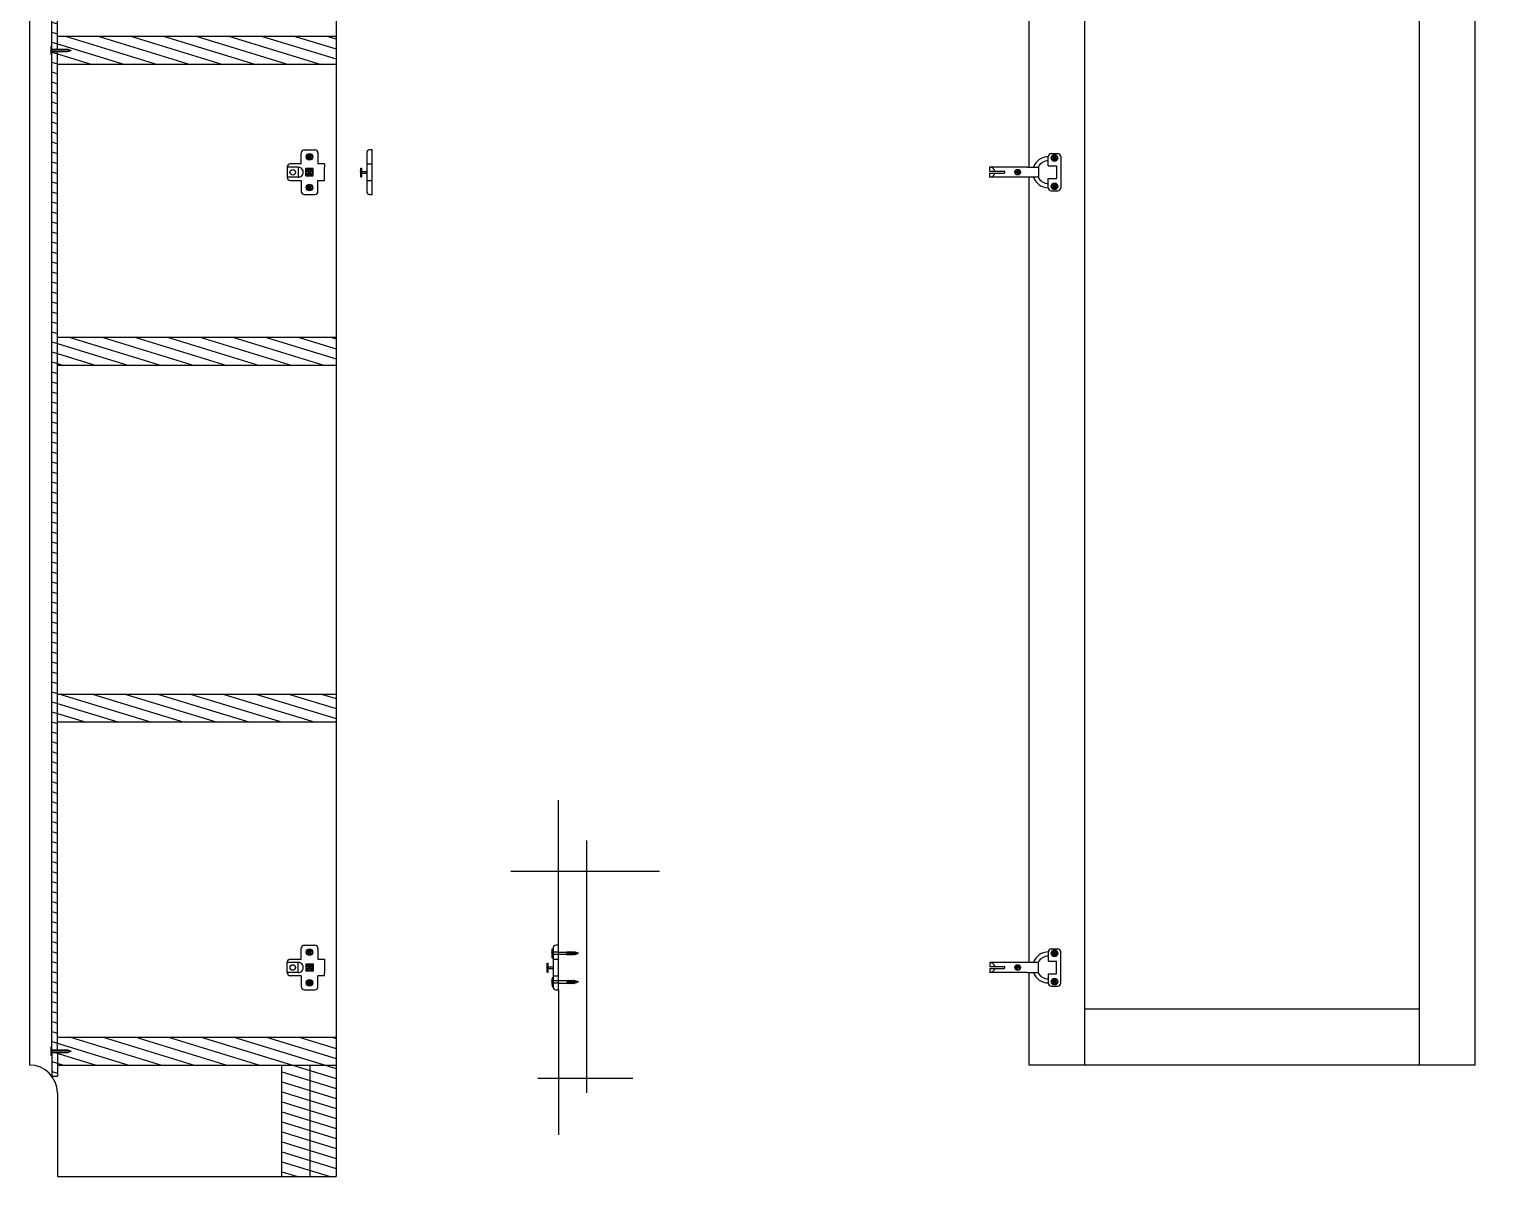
# Model space of a CAD drawing. Header units: centimetres. Extents: x 2056 to 3726, y 479 to 1259.
# Drawn here: x 2945.1 to 3077.3, y 944.3 to 1047.1 of the extents above; entities that cross this region are included whole.
import ezdxf

# ---------------------------------------------------------------- set-up
doc = ezdxf.new("R2010")
doc.units = ezdxf.units.CM
doc.linetypes.add('CENTER2', pattern=[1.125, 0.75, -0.125, 0.125, -0.125])
doc.layers.add('A-FURN', color=94, linetype='Continuous')
doc.layers.add('ferramenta', color=211, linetype='Continuous')

msp = doc.modelspace()

# ---------------------------------------------------------------- hatches: boundary and pattern name
at = {"layer": 'A-FURN'}
h = msp.add_hatch(dxfattribs=at)
h.set_pattern_fill('ANSI31', color=253, scale=0.27, angle=118)
h.paths.add_polyline_path([(3277.14, 1045), (3275.29, 1045), (3275.29, 1044.01), (3277.14, 1044)])
h.paths.add_polyline_path([(3203.99, 1045), (3202.14, 1045), (3202.14, 1044.01), (3203.99, 1044.01)])
h.paths.add_polyline_path([(3197.14, 1044.99), (3197.14, 1044.99), (3195.29, 1044.99), (3195.29, 1044.01), (3197.14, 1044.01)])
h.paths.add_polyline_path([(3123.99, 1044.99), (3122.14, 1044.99), (3122.14, 1044.99), (3122.14, 1044.01), (3123.99, 1044.01)], flags=17)
h.paths.add_polyline_path([(3474.04, 1114.97), (3472.19, 1114.97), (3472.19, 1114.97), (3472.19, 1114), (3474.04, 1114)], flags=17)
h.paths.add_polyline_path([(3497.48, 1116.5), (3472.19, 1116.5), (3472.19, 1115.48), (3475.23, 1115.48), (3475.23, 1114), (3497.48, 1114)])
h.paths.add_polyline_path([(3472.19, 1139.05), (3469.69, 1139.05), (3469.69, 1091.95), (3472.19, 1091.95), (3472.19, 1114.97), (3472.19, 1114.97), (3471.32, 1114.97), (3471.32, 1115.48), (3472.19, 1115.48), (3472.19, 1116.5)])
h.paths.add_polyline_path([(3572.36, 1123.63), (3552.37, 1123.63), (3552.37, 1121.13), (3572.36, 1121.13)])
h.paths.add_polyline_path([(3552.37, 1123.63), (3547.37, 1123.63), (3547.37, 1121.13), (3552.37, 1121.13)])
h.paths.add_polyline_path([(3549.87, 1127.18), (3548.99, 1127.18), (3548.99, 1127.69), (3549.87, 1127.69), (3549.87, 1128.88), (3548.8, 1128.88), (3548.8, 1129.46), (3549.87, 1129.46), (3549.87, 1139.05), (3547.37, 1139.05), (3547.37, 1123.63), (3549.87, 1123.63)])
h.paths.add_polyline_path([(3572.36, 1139.05), (3549.87, 1139.05), (3549.87, 1129.46), (3550.94, 1129.46), (3550.94, 1128.88), (3549.87, 1128.88), (3549.87, 1127.69), (3552.27, 1127.69), (3552.27, 1127.18), (3549.87, 1127.18), (3549.87, 1123.63), (3552.37, 1123.63), (3572.36, 1123.63)])
h.paths.add_polyline_path([(3411.82, 1028.89), (3409.09, 1028.89), (3409.31, 1028.73), (3411.6, 1028.73)])
h.paths.add_polyline_path([(3410.28, 1032.16), (3409.17, 1032.16), (3409.1, 1032.05), (3409.13, 1032.04), (3410.28, 1032.04)])
h.paths.add_polyline_path([(3411.74, 1032.16), (3410.63, 1032.16), (3410.63, 1032.04), (3411.82, 1032.04)])
h.paths.add_polyline_path([(3411.82, 1032.04), (3410.63, 1032.04), (3410.63, 1029.93), (3410.28, 1029.93), (3410.28, 1032.04), (3409.13, 1032.04), (3409.09, 1032.04), (3409.09, 1028.89), (3411.82, 1028.89)])
h.paths.add_polyline_path([(3415.28, 1032.16), (3414.17, 1032.16), (3414.09, 1032.04), (3415.28, 1032.04)])
h.paths.add_polyline_path([(3416.74, 1032.16), (3415.64, 1032.16), (3415.64, 1032.04), (3416.82, 1032.04)])
h.paths.add_polyline_path([(3416.82, 1032.04), (3415.64, 1032.04), (3415.64, 1029.93), (3415.28, 1029.93), (3415.28, 1032.04), (3414.09, 1032.04), (3414.09, 1028.89), (3416.82, 1028.89)])
h.paths.add_polyline_path([(3416.82, 1028.89), (3414.09, 1028.89), (3414.31, 1028.73), (3416.6, 1028.73)])
h.paths.add_polyline_path([(3600.59, 1123.24), (3599.52, 1123.24), (3599.52, 1123.83), (3600.59, 1123.83), (3600.59, 1125.88), (3598.09, 1125.91), (3598.09, 1116.04), (3600.59, 1116.04), (3600.59, 1118.24), (3599.52, 1118.24), (3599.52, 1118.83), (3600.59, 1118.83)])
h.paths.add_polyline_path([(3607.54, 1125.8), (3600.59, 1125.88), (3600.59, 1123.83), (3601.66, 1123.83), (3601.66, 1123.24), (3600.59, 1123.24), (3600.59, 1118.83), (3601.66, 1118.83), (3601.66, 1118.24), (3600.59, 1118.24), (3600.59, 1116.04), (3600.59, 1116.04), (3607.51, 1116.04)])
h.paths.add_polyline_path([(3653.57, 1117.14), (3643.1, 1117.14), (3643.1, 1117.14), (3643.1, 1116.18), (3642.98, 1115.9), (3642.87, 1116.18), (3642.87, 1117.14), (3631.29, 1117.14), (3631.29, 1109.4), (3653.57, 1109.4)])
h.paths.add_polyline_path([(3653.57, 1117.64), (3643.1, 1117.64), (3643.1, 1117.14), (3653.57, 1117.14)])
h.paths.add_polyline_path([(3642.87, 1117.64), (3631.29, 1117.64), (3631.29, 1117.14), (3642.87, 1117.14)])
h.paths.add_polyline_path([(3415.32, 1034.75), (3412.96, 1034.75), (3412.96, 1032.25), (3415.32, 1032.25)])
h.paths.add_polyline_path([(3417.96, 1034.75), (3415.6, 1034.75), (3415.6, 1032.25), (3417.96, 1032.25)])
h.paths.add_polyline_path([(3397.24, 1139.05), (3394.74, 1139.05), (3394.74, 1112.68), (3395.28, 1112.68), (3395.28, 1112.39), (3394.74, 1112.39), (3394.74, 1091.95), (3397.24, 1091.95)])
h.paths.add_polyline_path([(3394.74, 1115.15), (3373.21, 1115.15), (3373.21, 1112.65), (3394.06, 1112.65), (3394.18, 1112.75), (3394.18, 1113.3), (3394.58, 1113.3), (3394.58, 1112.75), (3394.69, 1112.65), (3394.74, 1112.65), (3394.74, 1112.68)])
h.paths.add_polyline_path([(3410.31, 1034.75), (3407.96, 1034.75), (3407.96, 1032.25), (3410.31, 1032.25)])
h.paths.add_polyline_path([(3412.96, 1034.75), (3410.6, 1034.75), (3410.6, 1032.25), (3412.96, 1032.25)])
h.paths.add_polyline_path([(3407.96, 1034.75), (3386.56, 1034.75), (3386.56, 1032.25), (3407.96, 1032.25)])
h.paths.add_polyline_path([(3435.23, 1034.75), (3417.96, 1034.75), (3417.96, 1032.25), (3435.23, 1032.25)])
h.paths.add_polyline_path([(3197.14, 1146.26), (3122.14, 1146.26), (3122.14, 1143.76), (3197.14, 1143.76)])
h.paths.add_polyline_path([(3197.14, 1115.51), (3122.14, 1115.51), (3122.14, 1113.01), (3122.19, 1113.01), (3122.3, 1113.12), (3122.3, 1113.67), (3122.7, 1113.67), (3122.7, 1113.12), (3122.81, 1113.01), (3196.47, 1113.01), (3196.58, 1113.12), (3196.58, 1113.67), (3196.98, 1113.67), (3196.98, 1113.12), (3197.09, 1113.01), (3197.14, 1113.01)])
h.paths.add_polyline_path([(3277.14, 1146.26), (3202.14, 1146.26), (3202.14, 1143.76), (3277.14, 1143.76)])
h.paths.add_polyline_path([(3276.58, 1113.66), (3276.98, 1113.66), (3276.98, 1113.11), (3277.09, 1113), (3277.14, 1113), (3277.14, 1113.04), (3277.14, 1115.5), (3202.14, 1115.51), (3202.14, 1113.01), (3202.19, 1113.01), (3202.3, 1113.12), (3202.3, 1113.67), (3202.7, 1113.67), (3202.7, 1113.12), (3202.81, 1113.01), (3276.47, 1113), (3276.58, 1113.11)])
h.paths.add_polyline_path([(3277.14, 1083.51), (3202.14, 1083.51), (3202.14, 1080.95), (3202.3, 1081.1), (3202.3, 1081.67), (3202.7, 1081.67), (3202.7, 1081.1), (3202.79, 1081.01), (3276.47, 1081.01), (3276.58, 1081.11), (3276.58, 1081.66), (3276.98, 1081.66), (3276.98, 1081.11), (3277.09, 1081.01), (3277.14, 1081.01)])
h.paths.add_polyline_path([(3197.14, 1083.51), (3122.14, 1083.51), (3122.14, 1081.01), (3122.19, 1081.01), (3122.3, 1081.12), (3122.3, 1081.67), (3122.7, 1081.67), (3122.7, 1081.12), (3122.81, 1081.01), (3196.47, 1081.01), (3196.58, 1081.12), (3196.58, 1081.67), (3196.98, 1081.67), (3196.98, 1081.12), (3197.09, 1081.01), (3197.14, 1081.01)])
h.paths.add_polyline_path([(3194.1, 1045.5), (3197.14, 1045.5), (3197.14, 1046.51), (3122.14, 1046.51), (3122.14, 1045.5), (3125.18, 1045.5), (3125.18, 1044.01), (3194.1, 1044.01)])
h.paths.add_polyline_path([(3277.14, 1046.5), (3202.14, 1046.51), (3202.14, 1045.51), (3205.18, 1045.51), (3205.18, 1044.01), (3274.1, 1044.01), (3274.1, 1045.51), (3277.14, 1045.51)])
h.paths.add_polyline_path([(3197.14, 1019.51), (3122.14, 1019.51), (3122.14, 1017.01), (3122.19, 1017.01), (3122.3, 1017.12), (3122.3, 1017.67), (3122.7, 1017.67), (3122.7, 1017.12), (3122.81, 1017.01), (3196.47, 1017.01), (3196.58, 1017.12), (3196.58, 1017.67), (3196.98, 1017.67), (3196.98, 1017.12), (3197.09, 1017.01), (3197.14, 1017.01)])
h.paths.add_polyline_path([(3277.14, 1019.51), (3202.14, 1019.51), (3202.14, 1017.01), (3202.19, 1017.01), (3202.3, 1017.12), (3202.3, 1017.67), (3202.7, 1017.67), (3202.7, 1017.12), (3202.81, 1017.01), (3276.47, 1017.01), (3276.58, 1017.11), (3276.58, 1017.66), (3276.98, 1017.66), (3276.98, 1017.11), (3277.14, 1016.96)])
h.paths.add_polyline_path([(3197.14, 987.5), (3122.14, 987.5), (3122.14, 985.01), (3122.19, 985.01), (3122.3, 985.12), (3122.3, 985.67), (3122.7, 985.67), (3122.7, 985.12), (3122.81, 985.01), (3196.47, 985.01), (3196.58, 985.12), (3196.58, 985.67), (3196.98, 985.67), (3196.98, 985.12), (3197.14, 984.97)])
h.paths.add_polyline_path([(3277.14, 987.51), (3202.14, 987.51), (3202.14, 985.01), (3202.19, 985.01), (3202.3, 985.12), (3202.3, 985.67), (3202.7, 985.67), (3202.7, 985.12), (3202.81, 985.01), (3276.47, 985.01), (3276.58, 985.11), (3276.58, 985.66), (3276.98, 985.66), (3276.98, 985.11), (3277.14, 984.96)])
h.paths.add_polyline_path([(3197.14, 955.22), (3196.07, 955.22), (3196.07, 955.8), (3197.14, 955.8), (3197.14, 956.76), (3122.14, 956.76), (3122.14, 955.8), (3123.21, 955.8), (3123.21, 955.22), (3122.14, 955.22), (3122.14, 954.26), (3197.14, 954.26)])
h.paths.add_polyline_path([(3277.14, 956.76), (3202.14, 956.76), (3202.14, 955.8), (3203.21, 955.8), (3203.21, 955.22), (3202.14, 955.22), (3202.14, 954.26), (3277.14, 954.26), (3277.14, 955.22), (3276.07, 955.22), (3276.07, 955.8), (3277.14, 955.8)])
h.paths.add_polyline_path([(3197.14, 951.47), (3196.07, 951.47), (3196.07, 952.05), (3197.14, 952.05), (3197.14, 954.26), (3122.14, 954.26), (3122.14, 952.05), (3123.21, 952.05), (3123.21, 951.47), (3122.14, 951.47), (3122.14, 947.05), (3123.21, 947.05), (3123.21, 946.47), (3122.14, 946.47), (3122.14, 944.26), (3122.14, 944.26), (3197.14, 944.26), (3197.14, 946.47), (3196.07, 946.47), (3196.07, 947.05), (3197.14, 947.05)])
h.paths.add_polyline_path([(2972.57, 987.5), (2947.57, 987.5), (2947.57, 985.01), (2972.57, 985.01)])
h.paths.add_polyline_path([(2972.57, 1019.51), (2947.57, 1019.51), (2947.57, 1017.01), (2972.57, 1017.01)])
h.paths.add_polyline_path([(2972.57, 956.76), (2947.57, 956.76), (2947.57, 955.62), (2947.57, 955.62), (2948.52, 955.62), (2948.81, 955.5), (2948.52, 955.39), (2947.57, 955.39), (2947.57, 954.26), (2972.57, 954.26)])
h.paths.add_polyline_path([(2972.57, 954.26), (2970.21, 954.26), (2970.21, 944.26), (2972.57, 944.26)])
h.paths.add_polyline_path([(2970.21, 954.26), (2967.71, 954.26), (2967.71, 944.26), (2970.21, 944.26)])
h.paths.add_polyline_path([(2947.57, 958.31), (2947.07, 958.31), (2947.07, 955.62), (2947.57, 955.62)])
h.paths.add_polyline_path([(2947.57, 955.39), (2947.07, 955.39), (2947.07, 953.26), (2947.57, 953.26)])
h.paths.add_polyline_path([(2972.57, 1083.51), (2947.57, 1083.51), (2947.57, 1081.01), (2972.57, 1081.01)])
h.paths.add_polyline_path([(2972.57, 1046.51), (2947.57, 1046.51), (2947.57, 1045.38), (2948.52, 1045.38), (2948.81, 1045.26), (2948.52, 1045.15), (2947.57, 1045.15), (2947.57, 1044.01), (2972.57, 1044.01)])
h.paths.add_polyline_path([(2972.57, 1115.51), (2947.57, 1115.51), (2947.57, 1113.01), (2972.57, 1113.01)])
h.paths.add_polyline_path([(2972.57, 1146.26), (2947.57, 1146.26), (2947.57, 1145.13), (2947.57, 1145.13), (2948.52, 1145.13), (2948.81, 1145.01), (2948.52, 1144.9), (2947.57, 1144.9), (2947.57, 1143.76), (2972.57, 1143.76)])
h.paths.add_polyline_path([(2947.57, 1146.26), (2947.07, 1146.26), (2947.07, 1145.13), (2947.57, 1145.13)])
h.paths.add_polyline_path([(3199.64, 1146.26), (3198.83, 1146.26), (3197.14, 1146.26), (3197.14, 1143.76), (3197.14, 1113.05), (3197.68, 1113.05), (3197.68, 1112.75), (3197.14, 1112.75), (3197.14, 1081.05), (3197.68, 1081.05), (3197.68, 1080.76), (3197.14, 1080.76), (3197.14, 1045.5), (3198.02, 1045.5), (3198.02, 1044.99), (3197.14, 1044.99), (3197.14, 1017.05), (3197.68, 1017.05), (3197.68, 1016.76), (3197.14, 1016.76), (3197.14, 985.05), (3197.68, 985.05), (3197.68, 984.76), (3197.14, 984.76), (3197.14, 955.8), (3198.21, 955.8), (3198.21, 955.22), (3197.14, 955.22), (3197.14, 954.26), (3197.14, 952.05), (3198.21, 952.05), (3198.21, 951.47), (3197.14, 951.47), (3197.14, 947.05), (3198.21, 947.05), (3198.21, 946.47), (3197.14, 946.47), (3197.14, 944.26), (3199.64, 944.26)])
h.paths.add_polyline_path([(3022.57, 1256.61), (3021.53, 1256.61), (3021.53, 1257.17), (3022.57, 1257.17), (3022.57, 1259.14), (3020.07, 1259.14), (3020.07, 1231.64), (3022.57, 1231.64), (3022.57, 1235.18), (3021.69, 1235.18), (3021.69, 1235.69), (3022.57, 1235.69), (3022.57, 1236.89), (3021.5, 1236.89), (3021.5, 1237.47), (3022.57, 1237.47), (3022.57, 1250.81), (3021.5, 1250.81), (3021.5, 1251.39), (3022.57, 1251.39), (3022.57, 1252.59), (3021.69, 1252.59), (3021.69, 1253.1), (3022.57, 1253.1)])
h.paths.add_polyline_path([(3025.07, 1231.64), (3020.07, 1231.64), (3020.07, 1229.14), (3025.07, 1229.14)])
h.paths.add_polyline_path([(3055.07, 1231.64), (3025.07, 1231.64), (3025.07, 1229.14), (3055.07, 1229.14)])
h.paths.add_polyline_path([(3057.43, 1231.64), (3055.07, 1231.64), (3055.07, 1229.14), (3057.43, 1229.14)])
h.paths.add_polyline_path([(3060.07, 1231.64), (3057.71, 1231.64), (3057.71, 1229.14), (3060.07, 1229.14)])
h.paths.add_polyline_path([(3062.43, 1231.64), (3060.07, 1231.64), (3060.07, 1229.14), (3062.43, 1229.14)])
h.paths.add_polyline_path([(3065.07, 1231.64), (3062.71, 1231.64), (3062.71, 1229.14), (3065.07, 1229.14)])
h.paths.add_polyline_path([(3095.07, 1231.64), (3065.07, 1231.64), (3065.07, 1229.14), (3095.07, 1229.14)])
h.paths.add_polyline_path([(3100.07, 1231.64), (3095.07, 1231.64), (3095.07, 1229.14), (3100.07, 1229.14)])
h.paths.add_polyline_path([(3105.07, 1231.64), (3100.07, 1231.64), (3100.07, 1229.14), (3105.07, 1229.14)])
h.paths.add_polyline_path([(3102.57, 1235.18), (3101.69, 1235.18), (3101.69, 1235.69), (3102.57, 1235.69), (3102.57, 1236.89), (3101.5, 1236.89), (3101.5, 1237.47), (3102.57, 1237.47), (3102.57, 1250.81), (3101.5, 1250.81), (3101.5, 1251.39), (3102.57, 1251.39), (3102.57, 1252.59), (3101.69, 1252.59), (3101.69, 1253.1), (3102.57, 1253.1), (3102.57, 1256.61), (3101.53, 1256.61), (3101.53, 1257.17), (3102.57, 1257.17), (3102.57, 1259.14), (3100.07, 1259.14), (3100.07, 1231.64), (3100.07, 1231.64), (3102.57, 1231.64)])
h.paths.add_polyline_path([(3100.07, 1259.14), (3097.57, 1259.14), (3097.57, 1257.17), (3098.6, 1257.17), (3098.6, 1256.61), (3097.57, 1256.61), (3097.57, 1253.1), (3098.44, 1253.1), (3098.44, 1252.59), (3097.57, 1252.59), (3097.57, 1251.39), (3098.64, 1251.39), (3098.64, 1250.81), (3097.57, 1250.81), (3097.57, 1237.47), (3098.64, 1237.47), (3098.64, 1236.89), (3097.57, 1236.89), (3097.57, 1235.69), (3098.44, 1235.69), (3098.44, 1235.18), (3097.57, 1235.18), (3097.57, 1231.64), (3100.07, 1231.64)])
h.paths.add_polyline_path([(3033.16, 1257.14), (3021.57, 1257.14), (3021.57, 1256.64), (3033.16, 1256.64)])
h.paths.add_polyline_path([(3043.86, 1257.14), (3033.38, 1257.14), (3033.38, 1256.64), (3043.86, 1256.64)], flags=17)
h.paths.add_polyline_path([(3054.56, 1257.14), (3044.08, 1257.14), (3044.08, 1256.64), (3054.56, 1256.64)], flags=17)
h.paths.add_polyline_path([(3065.36, 1257.14), (3054.78, 1257.14), (3054.78, 1256.64), (3065.36, 1256.64)], flags=17)
h.paths.add_polyline_path([(3076.06, 1257.14), (3065.58, 1257.14), (3065.58, 1256.64), (3076.06, 1256.64)], flags=17)
h.paths.add_polyline_path([(3086.76, 1257.14), (3076.28, 1257.14), (3076.28, 1256.64), (3086.76, 1256.64)], flags=17)
h.paths.add_polyline_path([(3098.57, 1257.14), (3086.98, 1257.14), (3086.98, 1256.64), (3098.57, 1256.64)])
h.paths.add_polyline_path([(3113.16, 1257.14), (3101.57, 1257.14), (3101.57, 1256.64), (3113.16, 1256.64)])
h.paths.add_polyline_path([(3123.86, 1257.14), (3113.38, 1257.14), (3113.38, 1256.64), (3123.86, 1256.64)], flags=17)
h.paths.add_polyline_path([(3134.56, 1257.14), (3124.08, 1257.14), (3124.08, 1256.64), (3134.56, 1256.64)], flags=17)
h.paths.add_polyline_path([(3145.36, 1257.14), (3134.78, 1257.14), (3134.78, 1256.64), (3145.36, 1256.64)], flags=17)
h.paths.add_polyline_path([(3156.06, 1257.14), (3145.58, 1257.14), (3145.58, 1256.64), (3156.06, 1256.64)], flags=17)
h.paths.add_polyline_path([(3166.76, 1257.14), (3156.28, 1257.14), (3156.28, 1256.64), (3166.76, 1256.64)], flags=17)
h.paths.add_polyline_path([(3178.57, 1257.14), (3166.98, 1257.14), (3166.98, 1256.64), (3178.57, 1256.64)])
h.paths.add_polyline_path([(3180.07, 1259.14), (3177.57, 1259.14), (3177.57, 1257.17), (3178.6, 1257.17), (3178.6, 1256.61), (3177.57, 1256.61), (3177.57, 1253.1), (3178.45, 1253.1), (3178.45, 1252.59), (3177.57, 1252.59), (3177.57, 1251.39), (3177.57, 1251.39), (3178.64, 1251.39), (3178.64, 1250.81), (3177.57, 1250.81), (3177.57, 1237.47), (3178.64, 1237.47), (3178.64, 1236.89), (3177.57, 1236.89), (3177.57, 1235.69), (3178.44, 1235.69), (3178.44, 1235.18), (3177.57, 1235.18), (3177.57, 1231.64), (3180.07, 1231.64)])
h.paths.add_polyline_path([(3180.07, 1231.64), (3177.57, 1231.64), (3175.07, 1231.64), (3175.07, 1229.14), (3180.07, 1229.14)])
h.paths.add_polyline_path([(3175.07, 1231.64), (3145.07, 1231.64), (3145.07, 1229.14), (3175.07, 1229.14)])
h.paths.add_polyline_path([(3145.07, 1231.64), (3142.71, 1231.64), (3142.71, 1229.14), (3145.07, 1229.14)])
h.paths.add_polyline_path([(3142.43, 1231.64), (3140.07, 1231.64), (3140.07, 1229.14), (3142.43, 1229.14)])
h.paths.add_polyline_path([(3140.07, 1231.64), (3137.7, 1231.64), (3137.7, 1229.14), (3140.07, 1229.14)])
h.paths.add_polyline_path([(3137.42, 1231.64), (3135.07, 1231.64), (3135.07, 1229.14), (3137.42, 1229.14)])
h.paths.add_polyline_path([(3135.07, 1231.64), (3105.07, 1231.64), (3105.07, 1229.14), (3135.07, 1229.14)])
h.paths.add_polyline_path([(3097.57, 1250.81), (3096.5, 1250.81), (3096.5, 1251.39), (3097.57, 1251.39), (3097.57, 1252.59), (3095.17, 1252.59), (3095.17, 1253.1), (3097.57, 1253.1), (3097.57, 1256.64), (3086.98, 1256.64), (3086.98, 1255.68), (3086.87, 1255.4), (3086.86, 1255.43), (3086.95, 1255.68), (3086.95, 1257.17), (3086.76, 1257.17), (3086.76, 1256.64), (3076.28, 1256.64), (3076.28, 1256.64), (3076.28, 1255.68), (3076.17, 1255.4), (3076.06, 1255.68), (3076.06, 1256.64), (3065.58, 1256.64), (3065.58, 1255.68), (3065.47, 1255.4), (3065.46, 1255.43), (3065.55, 1255.68), (3065.55, 1257.17), (3065.36, 1257.17), (3065.36, 1256.64), (3054.78, 1256.64), (3054.78, 1256.64), (3054.78, 1255.68), (3054.67, 1255.4), (3054.56, 1255.68), (3054.56, 1256.64), (3044.08, 1256.64), (3044.08, 1255.68), (3043.97, 1255.4), (3043.96, 1255.43), (3044.05, 1255.68), (3044.05, 1257.17), (3043.86, 1257.17), (3043.86, 1256.64), (3033.38, 1256.64), (3033.38, 1256.64), (3033.38, 1255.68), (3033.27, 1255.4), (3033.16, 1255.68), (3033.16, 1256.64), (3022.57, 1256.64), (3022.57, 1253.1), (3024.97, 1253.1), (3024.97, 1252.59), (3022.57, 1252.59), (3022.57, 1251.39), (3023.64, 1251.39), (3023.64, 1250.81), (3022.57, 1250.81), (3022.57, 1237.47), (3023.64, 1237.47), (3023.64, 1236.89), (3022.57, 1236.89), (3022.57, 1235.69), (3024.97, 1235.69), (3024.97, 1235.18), (3022.57, 1235.18), (3022.57, 1231.64), (3025.07, 1231.64), (3055.07, 1231.64), (3057.17, 1231.64), (3057.17, 1231.74), (3057.25, 1231.74, -0.08048), (3057.89, 1231.74), (3057.96, 1231.74), (3062.17, 1231.65), (3062.17, 1231.74), (3062.25, 1231.74, -0.08048), (3062.89, 1231.74), (3062.96, 1231.74), (3097.57, 1231.7), (3097.57, 1235.18), (3095.17, 1235.18), (3095.17, 1235.69), (3097.57, 1235.69), (3097.57, 1236.89), (3096.5, 1236.89), (3096.5, 1237.47), (3097.57, 1237.47)])
h.paths.add_polyline_path([(3177.57, 1250.81), (3176.5, 1250.81), (3176.5, 1251.39), (3177.57, 1251.39), (3177.57, 1252.59), (3175.17, 1252.59), (3175.17, 1253.1), (3177.57, 1253.1), (3177.57, 1256.64), (3166.98, 1256.64), (3166.98, 1255.68), (3166.87, 1255.4), (3166.85, 1255.43), (3166.94, 1255.69), (3166.94, 1257.18), (3166.76, 1257.18), (3166.76, 1256.64), (3156.28, 1256.64), (3156.28, 1256.64), (3156.28, 1255.68), (3156.17, 1255.4), (3156.06, 1255.68), (3156.06, 1256.64), (3145.58, 1256.64), (3145.58, 1255.68), (3145.47, 1255.4), (3145.36, 1255.68), (3145.36, 1256.64), (3134.78, 1256.64), (3134.78, 1256.64), (3134.78, 1255.68), (3134.67, 1255.4), (3134.56, 1255.68), (3134.56, 1256.64), (3124.08, 1256.64), (3124.08, 1255.68), (3123.97, 1255.4), (3123.86, 1255.68), (3123.86, 1256.64), (3113.38, 1256.64), (3113.38, 1256.64), (3113.38, 1255.68), (3113.27, 1255.4), (3113.16, 1255.68), (3113.16, 1256.64), (3102.57, 1256.64), (3102.57, 1253.1), (3104.97, 1253.1), (3104.97, 1252.59), (3102.57, 1252.59), (3102.57, 1251.39), (3103.64, 1251.39), (3103.64, 1250.81), (3102.57, 1250.81), (3102.57, 1237.47), (3103.64, 1237.47), (3103.64, 1236.89), (3102.57, 1236.89), (3102.57, 1235.69), (3104.97, 1235.69), (3104.97, 1235.18), (3102.57, 1235.18), (3102.57, 1231.64), (3137.17, 1231.64), (3137.17, 1231.74), (3137.25, 1231.74, -0.08048), (3137.89, 1231.74), (3137.96, 1231.74), (3142.17, 1231.65), (3142.17, 1231.74), (3142.25, 1231.74, -0.08048), (3142.89, 1231.74), (3142.96, 1231.74), (3177.57, 1231.65), (3177.57, 1235.18), (3175.17, 1235.18), (3175.17, 1235.69), (3177.57, 1235.69), (3177.57, 1236.89), (3177.57, 1236.89), (3176.5, 1236.89), (3176.5, 1237.47), (3177.57, 1237.47)])
h.paths.add_polyline_path([(3166.76, 1255.68), (3166.76, 1256.64), (3166.79, 1257.18), (3166.79, 1255.69)], flags=16)
h = msp.add_hatch(dxfattribs=at)
h.set_pattern_fill('ANSI31', color=253, scale=0.27, angle=118)
h.paths.add_polyline_path([(2947.57, 987.5), (2947.07, 987.5), (2947.07, 958.43), (2947.57, 958.43)])
h.paths.add_polyline_path([(2947.57, 1017.01), (2947.07, 1017.01), (2947.07, 987.5), (2947.57, 987.5)])
h.paths.add_polyline_path([(2947.57, 1045.15), (2947.57, 1045.15), (2947.07, 1045.15), (2947.07, 1017.01), (2947.57, 1017.01)])
h.paths.add_polyline_path([(2947.57, 1081.01), (2947.07, 1081.01), (2947.07, 1045.38), (2947.57, 1045.38)])

# ---------------------------------------------------------------- linework, layer by layer
for p, q in [((2945.07, 1146.26), (2945.07, 954.26)), ((2972.57, 1146.26), (2972.57, 944.26)), ((3039.72, 954.26), (3039.72, 1146.26)), ((3069.72, 954.26), (3069.72, 1146.26)), ((3074.72, 954.26), (3074.72, 1146.26)), ((2947.07, 1045.38), (2947.07, 1144.9)), ((2947.57, 1045.38), (2947.57, 1144.9)), ((3034.72, 1034.79), (3034.72, 1055.8)), ((2972.57, 1046.51), (2947.57, 1046.51)), ((2947.07, 1045.38), (2947.57, 1045.38)), ((2947.07, 955.62), (2947.07, 1045.15)), ((2947.07, 1045.15), (2947.57, 1045.15)), ((2947.57, 1045.38), (2948.52, 1045.38)), ((2947.57, 955.62), (2947.57, 1045.15)), ((2947.57, 1045.15), (2948.52, 1045.15)), ((2948.52, 1045.38), (2948.81, 1045.26)), ((2948.52, 1045.15), (2948.81, 1045.26)), ((2972.57, 1044.01), (2947.57, 1044.01)), ((3034.72, 963.46), (3034.72, 1033.89)), ((2972.57, 1019.51), (2947.57, 1019.51)), ((2972.57, 1017.01), (2947.57, 1017.01)), ((2972.57, 987.5), (2947.57, 987.5)), ((2972.57, 985.01), (2947.57, 985.01)), ((2988.23, 971.65), (3001.57, 971.65)), ((3034.72, 954.26), (3034.72, 962.56)), ((3069.72, 959.26), (3039.72, 959.26)), ((2947.57, 956.76), (2972.57, 956.76)), ((2947.07, 955.62), (2947.57, 955.62)), ((2947.07, 955.39), (2947.57, 955.39)), ((2947.07, 955.39), (2947.07, 953.26)), ((2947.57, 955.62), (2948.52, 955.62)), ((2947.57, 955.39), (2948.52, 955.39)), ((2947.57, 955.39), (2947.57, 953.26)), ((2948.52, 955.62), (2948.81, 955.5)), ((2948.52, 955.39), (2948.81, 955.5)), ((2947.07, 953.26), (2947.57, 953.26)), ((2947.57, 954.26), (2972.57, 954.26)), ((2967.71, 944.26), (2967.71, 954.26)), ((2970.21, 954.26), (2970.21, 944.26)), ((3074.72, 954.26), (3034.72, 954.26)), ((2947.57, 951.76), (2947.57, 944.26)), ((2999.17, 953.05), (2990.64, 953.05)), ((2947.57, 944.26), (2972.57, 944.26))]:
    msp.add_line(p, q, dxfattribs=at)
at = {"layer": 'A-FURN', "transparency": 33554687}
for p, q in [((2992.52, 965.01), (2992.52, 978.01)), ((2995.02, 974.39), (2995.02, 951.77)), ((2992.52, 961.01), (2992.52, 948.01))]:
    msp.add_line(p, q, dxfattribs=at)
at = {"layer": 'A-FURN'}
msp.add_arc((2945.07, 951.76), 2.5, 360, 90, dxfattribs=at)
at = {"layer": 'ferramenta', "transparency": 33554687}
for p, q in [((2947.04, 1045.62), (2946.99, 1045.62)), ((2946.99, 1045.62), (2946.99, 1044.91)), ((2947.04, 1045.62), (2947.03, 1044.91)), ((2946.99, 1044.91), (2947.03, 1044.91)), ((2970.02, 1035.81), (2970.08, 1035.87)), ((2970.12, 1035.71), (2970.02, 1035.81)), ((2970.02, 1035.81), (2970.18, 1035.71)), ((2970.02, 1035.61), (2970.12, 1035.71)), ((2970.02, 1035.61), (2970.18, 1035.71)), ((2970.02, 1035.61), (2970.08, 1035.54)), ((2970.08, 1035.87), (2970.18, 1035.77)), ((2970.08, 1035.87), (2970.18, 1035.71)), ((2970.08, 1035.54), (2970.18, 1035.71)), ((2970.08, 1035.54), (2970.18, 1035.65)), ((2970.18, 1035.77), (2970.29, 1035.87)), ((2970.29, 1035.87), (2970.18, 1035.71)), ((2970.35, 1035.81), (2970.18, 1035.71)), ((2970.29, 1035.54), (2970.18, 1035.71)), ((2970.35, 1035.6), (2970.18, 1035.71)), ((2970.29, 1035.54), (2970.18, 1035.65)), ((2970.35, 1035.81), (2970.24, 1035.71)), ((2970.35, 1035.6), (2970.24, 1035.71)), ((2970.29, 1035.87), (2970.35, 1035.81)), ((2970.35, 1035.6), (2970.29, 1035.54)), ((3036.83, 1035.71), (3036.89, 1035.77)), ((3036.93, 1035.61), (3036.83, 1035.71)), ((3036.83, 1035.71), (3036.99, 1035.61)), ((3036.83, 1035.51), (3036.93, 1035.61)), ((3036.83, 1035.51), (3036.99, 1035.61)), ((3036.83, 1035.51), (3036.89, 1035.44)), ((3036.89, 1035.77), (3036.99, 1035.67)), ((3036.89, 1035.77), (3036.99, 1035.61)), ((3036.89, 1035.44), (3036.99, 1035.61)), ((3036.89, 1035.44), (3036.99, 1035.55)), ((3036.99, 1035.67), (3037.09, 1035.77)), ((3037.09, 1035.77), (3036.99, 1035.61)), ((3037.16, 1035.71), (3036.99, 1035.61)), ((3037.09, 1035.44), (3036.99, 1035.61)), ((3037.16, 1035.51), (3036.99, 1035.61)), ((3037.09, 1035.44), (3036.99, 1035.55)), ((3037.16, 1035.71), (3037.05, 1035.61)), ((3037.16, 1035.51), (3037.05, 1035.61)), ((3037.09, 1035.77), (3037.16, 1035.71)), ((3037.16, 1035.51), (3037.09, 1035.44)), ((2970.02, 1034.44), (2970.08, 1034.5)), ((2970.12, 1034.33), (2970.02, 1034.44)), ((2970.02, 1034.44), (2970.18, 1034.33)), ((2970.02, 1034.23), (2970.12, 1034.33)), ((2970.02, 1034.23), (2970.18, 1034.33)), ((2970.02, 1034.23), (2970.08, 1034.17)), ((2970.08, 1034.5), (2970.18, 1034.4)), ((2970.08, 1034.5), (2970.18, 1034.33)), ((2970.08, 1034.17), (2970.18, 1034.33)), ((2970.08, 1034.17), (2970.18, 1034.27)), ((2970.18, 1034.4), (2970.29, 1034.5)), ((2970.29, 1034.5), (2970.18, 1034.33)), ((2970.35, 1034.44), (2970.18, 1034.33)), ((2970.29, 1034.17), (2970.18, 1034.33)), ((2970.35, 1034.23), (2970.18, 1034.33)), ((2970.29, 1034.17), (2970.18, 1034.27)), ((2970.35, 1034.44), (2970.24, 1034.33)), ((2970.35, 1034.23), (2970.24, 1034.33)), ((2970.29, 1034.5), (2970.35, 1034.44)), ((2970.35, 1034.23), (2970.29, 1034.17)), ((2974.78, 1034.43), (2974.76, 1034.51)), ((2974.76, 1034.35), (2974.78, 1034.43)), ((2974.76, 1034.41), (2974.77, 1034.41)), ((2974.77, 1034.32), (2974.76, 1034.35)), ((2974.77, 1034.32), (2974.76, 1034.29)), ((2974.77, 1034.32), (2974.76, 1034.32)), ((2974.76, 1034.29), (2974.78, 1034.2)), ((2974.76, 1034.23), (2974.77, 1034.23)), ((2974.78, 1034.2), (2974.76, 1034.13)), ((2974.78, 1033.92), (2974.78, 1034.71)), ((2974.78, 1034.71), (2974.86, 1034.71)), ((2974.78, 1034.43), (2974.78, 1034.43)), ((2974.78, 1034.43), (2974.78, 1034.43)), ((2974.78, 1033.92), (2974.86, 1033.92)), ((2974.86, 1033.92), (2974.86, 1034.71)), ((2970.02, 1033.06), (2970.08, 1033.12)), ((2970.12, 1032.96), (2970.02, 1033.06)), ((2970.02, 1033.06), (2970.18, 1032.96)), ((2970.02, 1032.86), (2970.12, 1032.96)), ((2970.02, 1032.86), (2970.18, 1032.96)), ((2970.02, 1032.86), (2970.08, 1032.79)), ((2970.08, 1033.12), (2970.18, 1033.02)), ((2970.08, 1033.12), (2970.18, 1032.96)), ((2970.08, 1032.79), (2970.18, 1032.96)), ((2970.08, 1032.79), (2970.18, 1032.9)), ((2970.18, 1033.02), (2970.29, 1033.12)), ((2970.29, 1033.12), (2970.18, 1032.96)), ((2970.35, 1033.06), (2970.18, 1032.96)), ((2970.29, 1032.79), (2970.18, 1032.96)), ((2970.35, 1032.85), (2970.18, 1032.96)), ((2970.29, 1032.79), (2970.18, 1032.9)), ((2970.35, 1033.06), (2970.24, 1032.96)), ((2970.35, 1032.85), (2970.24, 1032.96)), ((2970.29, 1033.12), (2970.35, 1033.06)), ((2970.35, 1032.85), (2970.29, 1032.79)), ((3036.83, 1033.17), (3036.89, 1033.23)), ((3036.93, 1033.07), (3036.83, 1033.17)), ((3036.83, 1033.17), (3036.99, 1033.07)), ((3036.83, 1032.96), (3036.93, 1033.07)), ((3036.83, 1032.96), (3036.99, 1033.07)), ((3036.83, 1032.96), (3036.89, 1032.9)), ((3036.89, 1033.23), (3036.99, 1033.13)), ((3036.89, 1033.23), (3036.99, 1033.07)), ((3036.89, 1032.9), (3036.99, 1033.07)), ((3036.89, 1032.9), (3036.99, 1033)), ((3036.99, 1033.13), (3037.09, 1033.23)), ((3037.09, 1033.23), (3036.99, 1033.07)), ((3037.16, 1033.17), (3036.99, 1033.07)), ((3037.09, 1032.9), (3036.99, 1033.07)), ((3037.16, 1032.96), (3036.99, 1033.07)), ((3037.09, 1032.9), (3036.99, 1033)), ((3037.16, 1033.17), (3037.05, 1033.07)), ((3037.16, 1032.96), (3037.05, 1033.07)), ((3037.09, 1033.23), (3037.16, 1033.17)), ((3037.16, 1032.96), (3037.09, 1032.9)), ((2970.02, 964.49), (2970.08, 964.55)), ((2970.12, 964.39), (2970.02, 964.49)), ((2970.02, 964.49), (2970.18, 964.39)), ((2970.02, 964.29), (2970.12, 964.39)), ((2970.02, 964.29), (2970.18, 964.39)), ((2970.02, 964.29), (2970.08, 964.22)), ((2970.08, 964.55), (2970.18, 964.45)), ((2970.08, 964.55), (2970.18, 964.39)), ((2970.08, 964.22), (2970.18, 964.39)), ((2970.08, 964.22), (2970.18, 964.33)), ((2970.18, 964.45), (2970.29, 964.55)), ((2970.29, 964.55), (2970.18, 964.39)), ((2970.35, 964.49), (2970.18, 964.39)), ((2970.29, 964.22), (2970.18, 964.39)), ((2970.35, 964.28), (2970.18, 964.39)), ((2970.29, 964.22), (2970.18, 964.33)), ((2970.35, 964.49), (2970.24, 964.39)), ((2970.35, 964.28), (2970.24, 964.39)), ((2970.29, 964.55), (2970.35, 964.49)), ((2970.35, 964.28), (2970.29, 964.22)), ((2991.94, 964.4), (2991.92, 964.48)), ((2991.92, 964.31), (2991.94, 964.4)), ((2991.92, 964.38), (2991.93, 964.38)), ((2991.93, 964.29), (2991.92, 964.31)), ((2991.93, 964.29), (2991.92, 964.26)), ((2991.93, 964.29), (2991.92, 964.29)), ((2991.92, 964.26), (2991.94, 964.17)), ((2991.92, 964.19), (2991.93, 964.19)), ((2991.94, 964.17), (2991.92, 964.09)), ((2991.94, 963.89), (2991.94, 964.68)), ((2991.94, 964.68), (2992.02, 964.68)), ((2991.94, 964.4), (2991.94, 964.4)), ((2991.94, 964.4), (2991.94, 964.4)), ((2991.94, 963.89), (2992.02, 963.89)), ((2992.52, 964.39), (2993.24, 964.39)), ((2993.27, 964.18), (2992.52, 964.18)), ((2993.25, 964.45), (2993.24, 964.39)), ((2993.27, 964.18), (2993.24, 964.39)), ((2993.25, 964.45), (2993.28, 964.38)), ((2993.31, 964.12), (2993.27, 964.18)), ((2993.28, 964.39), (2993.37, 964.39)), ((2993.32, 964.19), (2993.28, 964.38)), ((2993.31, 964.12), (2993.32, 964.19)), ((2993.41, 964.18), (2993.32, 964.18)), ((2993.38, 964.45), (2993.37, 964.39)), ((2993.41, 964.18), (2993.37, 964.39)), ((2993.38, 964.45), (2993.42, 964.38)), ((2993.41, 964.39), (2993.51, 964.39)), ((2993.44, 964.12), (2993.41, 964.18)), ((2993.45, 964.19), (2993.42, 964.38)), ((2993.44, 964.12), (2993.45, 964.19)), ((2993.54, 964.18), (2993.45, 964.18)), ((2993.52, 964.45), (2993.5, 964.39)), ((2993.54, 964.18), (2993.5, 964.39)), ((2993.52, 964.45), (2993.55, 964.38)), ((2993.58, 964.12), (2993.54, 964.18)), ((2993.55, 964.39), (2993.64, 964.39)), ((2993.59, 964.19), (2993.55, 964.38)), ((2993.58, 964.12), (2993.59, 964.19)), ((2993.68, 964.18), (2993.58, 964.18)), ((2993.65, 964.45), (2993.64, 964.39)), ((2993.68, 964.18), (2993.64, 964.39)), ((2993.65, 964.45), (2993.69, 964.38)), ((2993.68, 964.39), (2993.78, 964.39)), ((2993.71, 964.12), (2993.68, 964.18)), ((2993.72, 964.19), (2993.69, 964.38)), ((2993.71, 964.12), (2993.72, 964.19)), ((2993.81, 964.18), (2993.72, 964.18)), ((2993.79, 964.45), (2993.77, 964.39)), ((2993.81, 964.18), (2993.77, 964.39)), ((2993.79, 964.45), (2993.82, 964.38)), ((2993.84, 964.12), (2993.81, 964.18)), ((2993.82, 964.39), (2993.91, 964.39)), ((2993.86, 964.19), (2993.82, 964.38)), ((2993.84, 964.12), (2993.86, 964.19)), ((2993.96, 964.18), (2993.85, 964.18)), ((2993.93, 964.45), (2993.91, 964.39)), ((2993.95, 964.19), (2993.91, 964.39)), ((2993.93, 964.45), (2993.96, 964.38)), ((2993.98, 964.14), (2993.95, 964.19)), ((2993.99, 964.21), (2993.96, 964.38)), ((2993.98, 964.14), (2993.99, 964.21)), ((2994.08, 964.39), (2994.07, 964.33)), ((2994.08, 964.25), (2994.07, 964.33)), ((2994.08, 964.39), (2994.12, 964.32)), ((2994.12, 964.2), (2994.08, 964.25)), ((2994.13, 964.27), (2994.12, 964.32)), ((2994.12, 964.2), (2994.13, 964.27)), ((3036.83, 964.38), (3036.89, 964.44)), ((3036.93, 964.28), (3036.83, 964.38)), ((3036.83, 964.38), (3036.99, 964.28)), ((3036.83, 964.18), (3036.93, 964.28)), ((3036.83, 964.18), (3036.99, 964.28)), ((3036.83, 964.18), (3036.89, 964.11)), ((3036.89, 964.44), (3036.99, 964.34)), ((3036.89, 964.44), (3036.99, 964.28)), ((3036.89, 964.11), (3036.99, 964.28)), ((3036.89, 964.11), (3036.99, 964.22)), ((3036.99, 964.34), (3037.09, 964.44)), ((3037.09, 964.44), (3036.99, 964.28)), ((3037.16, 964.38), (3036.99, 964.28)), ((3037.09, 964.11), (3036.99, 964.28)), ((3037.16, 964.17), (3036.99, 964.28)), ((3037.09, 964.11), (3036.99, 964.22)), ((3037.16, 964.38), (3037.05, 964.28)), ((3037.16, 964.17), (3037.05, 964.28)), ((3037.09, 964.44), (3037.16, 964.38)), ((3037.16, 964.17), (3037.09, 964.11)), ((2970.02, 963.12), (2970.08, 963.18)), ((2970.12, 963.01), (2970.02, 963.12)), ((2970.02, 963.12), (2970.18, 963.01)), ((2970.02, 962.91), (2970.12, 963.01)), ((2970.02, 962.91), (2970.18, 963.01)), ((2970.02, 962.91), (2970.08, 962.85)), ((2970.08, 963.18), (2970.18, 963.08)), ((2970.08, 963.18), (2970.18, 963.01)), ((2970.08, 962.85), (2970.18, 963.01)), ((2970.08, 962.85), (2970.18, 962.95)), ((2970.18, 963.08), (2970.29, 963.18)), ((2970.29, 963.18), (2970.18, 963.01)), ((2970.35, 963.12), (2970.18, 963.01)), ((2970.29, 962.85), (2970.18, 963.01)), ((2970.35, 962.91), (2970.18, 963.01)), ((2970.29, 962.85), (2970.18, 962.95)), ((2970.35, 963.12), (2970.24, 963.01)), ((2970.35, 962.91), (2970.24, 963.01)), ((2970.29, 963.18), (2970.35, 963.12)), ((2970.35, 962.91), (2970.29, 962.85)), ((2991.47, 963.03), (2991.49, 963.11)), ((2991.47, 963.09), (2991.49, 963.09)), ((2991.48, 963), (2991.47, 963.03)), ((2991.48, 963), (2991.47, 962.97)), ((2991.48, 963), (2991.47, 963)), ((2991.47, 962.97), (2991.49, 962.88)), ((2991.47, 962.91), (2991.49, 962.91)), ((2991.49, 963.11), (2991.48, 963.19)), ((2991.49, 962.88), (2991.48, 962.81)), ((2991.49, 963.11), (2991.49, 963.11)), ((2991.49, 963.11), (2991.49, 963.11)), ((2991.5, 962.6), (2991.5, 963.39)), ((2991.5, 963.39), (2991.58, 963.39)), ((2991.5, 962.6), (2991.58, 962.6)), ((2991.58, 962.6), (2991.58, 963.39)), ((2970.02, 961.74), (2970.08, 961.8)), ((2970.12, 961.64), (2970.02, 961.74)), ((2970.02, 961.74), (2970.18, 961.64)), ((2970.02, 961.54), (2970.12, 961.64)), ((2970.02, 961.54), (2970.18, 961.64)), ((2970.02, 961.54), (2970.08, 961.47)), ((2970.08, 961.8), (2970.18, 961.7)), ((2970.08, 961.8), (2970.18, 961.64)), ((2970.08, 961.47), (2970.18, 961.64)), ((2970.08, 961.47), (2970.18, 961.58)), ((2970.18, 961.7), (2970.29, 961.8)), ((2970.29, 961.8), (2970.18, 961.64)), ((2970.35, 961.74), (2970.18, 961.64)), ((2970.29, 961.47), (2970.18, 961.64)), ((2970.35, 961.53), (2970.18, 961.64)), ((2970.29, 961.47), (2970.18, 961.58)), ((2970.35, 961.74), (2970.24, 961.64)), ((2970.35, 961.53), (2970.24, 961.64)), ((2970.29, 961.8), (2970.35, 961.74)), ((2970.35, 961.53), (2970.29, 961.47)), ((2991.94, 961.82), (2991.92, 961.9)), ((2991.92, 961.74), (2991.94, 961.82)), ((2991.92, 961.8), (2991.93, 961.8)), ((2991.93, 961.71), (2991.92, 961.74)), ((2991.93, 961.71), (2991.92, 961.68)), ((2991.93, 961.71), (2991.92, 961.71)), ((2991.92, 961.68), (2991.94, 961.6)), ((2991.92, 961.62), (2991.93, 961.62)), ((2991.94, 961.6), (2991.92, 961.52)), ((2991.94, 962.11), (2992.02, 962.11)), ((2991.94, 962.11), (2991.94, 961.31)), ((2991.94, 961.6), (2991.94, 961.6)), ((2991.94, 961.6), (2991.94, 961.6)), ((2991.94, 961.31), (2992.02, 961.31)), ((2993.27, 961.82), (2992.52, 961.82)), ((2992.52, 961.6), (2993.24, 961.6)), ((2993.27, 961.82), (2993.24, 961.61)), ((2993.25, 961.55), (2993.24, 961.61)), ((2993.25, 961.55), (2993.28, 961.61)), ((2993.31, 961.87), (2993.27, 961.82)), ((2993.32, 961.8), (2993.28, 961.61)), ((2993.28, 961.6), (2993.37, 961.6)), ((2993.31, 961.87), (2993.32, 961.8)), ((2993.41, 961.82), (2993.32, 961.82)), ((2993.41, 961.82), (2993.37, 961.61)), ((2993.38, 961.55), (2993.37, 961.61)), ((2993.38, 961.55), (2993.42, 961.61)), ((2993.44, 961.87), (2993.41, 961.82)), ((2993.41, 961.6), (2993.51, 961.6)), ((2993.45, 961.8), (2993.42, 961.61)), ((2993.44, 961.87), (2993.45, 961.8)), ((2993.54, 961.82), (2993.45, 961.82)), ((2993.54, 961.82), (2993.5, 961.61)), ((2993.52, 961.55), (2993.5, 961.61)), ((2993.52, 961.55), (2993.55, 961.61)), ((2993.58, 961.87), (2993.54, 961.82)), ((2993.59, 961.8), (2993.55, 961.61)), ((2993.55, 961.6), (2993.64, 961.6)), ((2993.58, 961.87), (2993.59, 961.8)), ((2993.68, 961.82), (2993.58, 961.82)), ((2993.68, 961.82), (2993.64, 961.61)), ((2993.65, 961.55), (2993.64, 961.61)), ((2993.65, 961.55), (2993.69, 961.61)), ((2993.71, 961.87), (2993.68, 961.82)), ((2993.68, 961.6), (2993.78, 961.6)), ((2993.72, 961.8), (2993.69, 961.61)), ((2993.71, 961.87), (2993.72, 961.8)), ((2993.81, 961.82), (2993.72, 961.82)), ((2993.81, 961.82), (2993.77, 961.61)), ((2993.79, 961.55), (2993.77, 961.61)), ((2993.79, 961.55), (2993.82, 961.61)), ((2993.84, 961.87), (2993.81, 961.82)), ((2993.86, 961.8), (2993.82, 961.61)), ((2993.82, 961.6), (2993.91, 961.6)), ((2993.84, 961.87), (2993.86, 961.8)), ((2993.96, 961.82), (2993.85, 961.82)), ((2993.95, 961.8), (2993.91, 961.61)), ((2993.93, 961.55), (2993.91, 961.61)), ((2993.93, 961.55), (2993.96, 961.61)), ((2993.98, 961.86), (2993.95, 961.8)), ((2993.99, 961.78), (2993.96, 961.61)), ((2993.98, 961.86), (2993.99, 961.78)), ((2994.08, 961.75), (2994.07, 961.67)), ((2994.08, 961.61), (2994.07, 961.67)), ((2994.12, 961.8), (2994.08, 961.75)), ((2994.08, 961.61), (2994.12, 961.67)), ((2994.12, 961.8), (2994.13, 961.73)), ((2994.13, 961.73), (2994.12, 961.67)), ((3036.83, 961.84), (3036.89, 961.9)), ((3036.93, 961.74), (3036.83, 961.84)), ((3036.83, 961.84), (3036.99, 961.74)), ((3036.83, 961.63), (3036.93, 961.74)), ((3036.83, 961.63), (3036.99, 961.74)), ((3036.83, 961.63), (3036.89, 961.57)), ((3036.89, 961.9), (3036.99, 961.8)), ((3036.89, 961.9), (3036.99, 961.74)), ((3036.89, 961.57), (3036.99, 961.74)), ((3036.89, 961.57), (3036.99, 961.67)), ((3036.99, 961.8), (3037.09, 961.9)), ((3037.09, 961.9), (3036.99, 961.74)), ((3037.16, 961.84), (3036.99, 961.74)), ((3037.09, 961.57), (3036.99, 961.74)), ((3037.16, 961.63), (3036.99, 961.74)), ((3037.09, 961.57), (3036.99, 961.67)), ((3037.16, 961.84), (3037.05, 961.74)), ((3037.16, 961.63), (3037.05, 961.74)), ((3037.09, 961.9), (3037.16, 961.84)), ((3037.16, 961.63), (3037.09, 961.57)), ((2947.04, 955.86), (2946.99, 955.86)), ((2946.99, 955.86), (2946.99, 955.15)), ((2947.04, 955.86), (2947.03, 955.15)), ((2946.99, 955.15), (2947.03, 955.15))]:
    msp.add_line(p, q, dxfattribs=at)
at = {"layer": 'ferramenta', "lineweight": 25, "transparency": 33554687}
for p, q in [((2948.52, 1045.18), (2947.03, 1045.18)), ((2948.52, 955.43), (2947.03, 955.43))]:
    msp.add_line(p, q, dxfattribs=at)
at = {"layer": 'ferramenta'}
for p, q in [((2969.69, 1036.33), (2970.67, 1036.33)), ((2975.81, 1036.33), (2975.58, 1036.33)), ((2975.81, 1032.33), (2975.81, 1036.33)), ((2969.43, 1035.08), (2968.43, 1035.08)), ((2969.43, 1035.08), (2969.43, 1036.07)), ((2970.93, 1036.07), (2970.93, 1035.08)), ((2971.53, 1035.08), (2970.93, 1035.08)), ((2971.53, 1035.08), (2971.53, 1035.08)), ((2971.53, 1035.08), (2971.53, 1034.78)), ((2975.31, 1036.05), (2975.31, 1032.58)), ((2975.31, 1035.08), (2975.81, 1035.08)), ((3036.43, 1034.92), (3036.43, 1035.76)), ((3036.7, 1036.01), (3037.28, 1036.01)), ((3037.55, 1035.76), (3037.55, 1032.94)), ((2968.18, 1034.83), (2968.18, 1033.84)), ((2969.16, 1034.78), (2968.18, 1034.78)), ((2969.16, 1033.88), (2968.18, 1033.89)), ((2969.16, 1034.78), (2969.16, 1033.88)), ((2970.5, 1034.66), (2969.86, 1034.66)), ((2969.86, 1034.01), (2969.86, 1034.66)), ((2969.86, 1034.01), (2970.5, 1034.01)), ((2970.5, 1034.01), (2970.5, 1034.66)), ((2971.53, 1033.58), (2971.53, 1034.78)), ((2974.86, 1034.39), (2975.31, 1034.39)), ((2974.86, 1034.24), (2975.31, 1034.24)), ((3034.54, 1034.79), (3031.17, 1034.79)), ((3031.17, 1034.79), (3031.17, 1034.42)), ((3031.17, 1034.42), (3032.46, 1034.42)), ((3031.17, 1034.25), (3032.46, 1034.25)), ((3031.17, 1034.25), (3031.17, 1033.89)), ((3034.54, 1033.89), (3031.18, 1033.89)), ((3033.66, 1034.36), (3033.44, 1034.36)), ((3033.66, 1034.31), (3033.44, 1034.31)), ((3033.66, 1034.59), (3033.66, 1034.36)), ((3033.66, 1034.31), (3033.66, 1034.09)), ((3033.71, 1034.59), (3033.71, 1034.36)), ((3033.94, 1034.36), (3033.71, 1034.36)), ((3033.94, 1034.31), (3033.71, 1034.31)), ((3033.71, 1034.31), (3033.71, 1034.09)), ((3034.54, 1034.79), (3035.54, 1034.79)), ((3035.54, 1033.89), (3034.54, 1033.89)), ((3035.54, 1034.79), (3035.54, 1033.89)), ((3036.43, 1034.92), (3037.18, 1034.92)), ((3036.43, 1032.94), (3036.43, 1033.76)), ((3036.43, 1033.76), (3037.18, 1033.76)), ((3037.18, 1034.92), (3037.18, 1033.76)), ((2968.44, 1033.58), (2969.43, 1033.58)), ((2969.43, 1033.58), (2969.43, 1032.6)), ((2970.93, 1033.58), (2971.53, 1033.58)), ((2970.93, 1032.6), (2970.93, 1033.58)), ((2975.31, 1033.58), (2975.81, 1033.58)), ((3036.7, 1032.67), (3037.28, 1032.67)), ((2969.69, 1032.33), (2970.67, 1032.33)), ((2975.57, 1032.33), (2975.81, 1032.33)), ((2969.69, 965.01), (2970.67, 965.01)), ((2992.52, 965.01), (2992.29, 965.01)), ((2992.52, 961.01), (2992.52, 965.01)), ((2968.44, 963.76), (2969.43, 963.76)), ((2969.43, 963.76), (2969.43, 964.75)), ((2970.93, 964.75), (2970.93, 963.76)), ((2970.93, 963.76), (2971.53, 963.76)), ((2971.53, 963.76), (2971.53, 962.56)), ((2992.02, 964.73), (2992.02, 961.26)), ((2992.02, 963.76), (2992.52, 963.76)), ((3036.43, 964.4), (3036.43, 963.58)), ((3036.7, 964.68), (3037.28, 964.68)), ((3037.55, 961.58), (3037.55, 964.4)), ((2968.18, 962.52), (2968.18, 963.5)), ((2969.16, 963.46), (2968.18, 963.45)), ((2969.16, 962.56), (2968.18, 962.56)), ((2969.16, 962.56), (2969.16, 963.46)), ((2969.86, 963.34), (2970.5, 963.34)), ((2969.86, 963.34), (2969.86, 962.69)), ((2970.5, 962.69), (2969.86, 962.69)), ((2970.5, 963.34), (2970.5, 962.69)), ((2971.53, 962.26), (2971.53, 962.56)), ((2991.58, 963.07), (2992.02, 963.07)), ((2991.58, 962.92), (2992.02, 962.92)), ((3034.54, 962.56), (3031.17, 962.56)), ((3034.54, 963.46), (3031.18, 963.46)), ((3031.18, 963.46), (3031.18, 963.09)), ((3031.18, 963.09), (3032.46, 963.09)), ((3031.18, 962.92), (3031.18, 962.56)), ((3031.18, 962.92), (3032.46, 962.92)), ((3033.66, 963.03), (3033.44, 963.03)), ((3033.66, 962.98), (3033.44, 962.98)), ((3033.66, 963.03), (3033.66, 963.26)), ((3033.66, 962.76), (3033.66, 962.98)), ((3033.71, 963.03), (3033.71, 963.26)), ((3033.94, 963.03), (3033.71, 963.03)), ((3033.94, 962.98), (3033.71, 962.98)), ((3033.71, 962.76), (3033.71, 962.98)), ((3035.54, 963.46), (3034.54, 963.46)), ((3034.54, 962.56), (3035.54, 962.56)), ((3035.54, 962.56), (3035.54, 963.46)), ((3036.43, 963.58), (3037.18, 963.58)), ((3036.43, 962.43), (3036.43, 961.58)), ((3036.43, 962.43), (3037.18, 962.43)), ((3037.18, 962.43), (3037.18, 963.58)), ((2969.43, 962.26), (2968.43, 962.26)), ((2969.43, 962.26), (2969.43, 961.28)), ((2969.69, 961.01), (2970.67, 961.01)), ((2971.53, 962.26), (2970.93, 962.26)), ((2970.93, 961.28), (2970.93, 962.26)), ((2971.53, 962.26), (2971.53, 962.26)), ((2992.02, 962.26), (2992.52, 962.26)), ((2992.28, 961.01), (2992.52, 961.01)), ((3036.7, 961.33), (3037.28, 961.33))]:
    msp.add_line(p, q, dxfattribs=at)
at = {"layer": 'ferramenta', "linetype": 'CENTER2'}
for p, q in [((2992.52, 964.39), (2992.02, 964.39)), ((2992.52, 964.18), (2992.02, 964.18)), ((2992.52, 961.82), (2992.02, 961.82)), ((2992.52, 961.6), (2992.02, 961.6))]:
    msp.add_line(p, q, dxfattribs=at)
at = {"layer": 'ferramenta', "lineweight": 25, "transparency": 33554687}
for points in [[(2948.75, 1045.26), (2948.52, 1045.34), (2947.03, 1045.34)], [(2948.75, 1045.26), (2948.52, 1045.18)], [(2994.07, 964.36), (2993.96, 964.39)], [(2993.99, 964.19), (2994.1, 964.22)], [(2994.31, 964.29), (2994.1, 964.35)], [(2994.12, 964.23), (2994.31, 964.29)], [(2994.07, 961.64), (2993.96, 961.6)], [(2993.99, 961.81), (2994.1, 961.77)], [(2994.31, 961.71), (2994.1, 961.65)], [(2994.12, 961.77), (2994.31, 961.71)], [(2948.75, 955.5), (2948.52, 955.58), (2947.03, 955.58)], [(2948.75, 955.5), (2948.52, 955.43)]]:
    msp.add_lwpolyline(points, dxfattribs=at)
at = {"layer": 'ferramenta', "transparency": 33554687}
for centre in [(2970.18, 1035.71), (3036.99, 1035.61), (2970.18, 1034.33), (2970.18, 1032.96), (3036.99, 1033.07), (2970.18, 964.39), (3036.99, 964.28), (2970.18, 963.01), (2970.18, 961.64), (3036.99, 961.74)]:
    msp.add_circle(centre, 0.299, dxfattribs=at)
at = {"layer": 'ferramenta'}
for centre, radius in [((2970.18, 1035.71), 0.244), ((3036.99, 1035.61), 0.244), ((2968.68, 1034.33), 0.244), ((2970.18, 1034.33), 0.266), ((3033.69, 1034.34), 0.25), ((2970.18, 1032.96), 0.244), ((3036.99, 1033.07), 0.244), ((2970.18, 964.39), 0.244), ((3036.99, 964.28), 0.244), ((2968.68, 963.01), 0.244), ((2970.18, 963.01), 0.266), ((3033.69, 963.01), 0.25), ((2970.18, 961.64), 0.244), ((3036.99, 961.74), 0.244)]:
    msp.add_circle(centre, radius, dxfattribs=at)
for centre, radius, start, end in [((2969.7, 1036.07), 0.264, 88.8971, 183.2874), ((2970.67, 1036.07), 0.264, 356.7126, 91.1029), ((2975.57, 1036.07), 0.264, 88.8971, 183.2874), ((2968.45, 1034.82), 0.264, 86.7126, 181.1029), ((3036.43, 1034.34), 1.39, 90, 161.1576), ((3036.43, 1034.34), 1.02, 90, 153.7555), ((3036.7, 1035.75), 0.264, 88.8971, 183.2874), ((3037.28, 1035.75), 0.264, 356.7126, 91.1029), ((2968.45, 1033.85), 0.264, 178.9777, 268.7382), ((2969.17, 1034.33), 0.45, 269.4905, 90.5095), ((3031.18, 1034.34), 0.45, 10.7095, 90.5095), ((3031.18, 1034.34), 0.45, 269.4905, 349.2905), ((3032.46, 1034.34), 0.0836, 270, 89.9987), ((3033.69, 1034.34), 0.2, 97.1808, 172.8192), ((3033.69, 1034.34), 0.2, 187.1808, 262.8192), ((3033.69, 1034.34), 0.2, 7.1808, 82.8192), ((3033.69, 1034.34), 0.2, 277.1808, 352.8192), ((3036.43, 1034.34), 1.39, 198.8411, 270), ((3036.43, 1034.34), 1.02, 206.2426, 270), ((2969.7, 1032.6), 0.264, 176.7126, 271.1029), ((2970.67, 1032.6), 0.264, 268.8971, 3.2874), ((2975.57, 1032.6), 0.264, 176.7126, 271.1029), ((3036.7, 1032.93), 0.264, 176.7126, 271.1029), ((3037.28, 1032.93), 0.264, 268.8971, 3.2874), ((2969.7, 964.75), 0.264, 88.8961, 183.2864), ((2970.67, 964.75), 0.264, 356.7116, 91.1019), ((2992.28, 964.75), 0.264, 88.8971, 183.2874), ((2968.45, 963.5), 0.264, 91.2608, 181.0212), ((3036.43, 963.01), 1.39, 90, 161.1589), ((3036.43, 963.01), 1.02, 90, 153.7574), ((3036.7, 964.42), 0.264, 88.8971, 183.2874), ((3037.28, 964.42), 0.264, 356.7126, 91.1029), ((2968.45, 962.53), 0.264, 178.8961, 273.2864), ((2969.17, 963.01), 0.45, 269.4894, 90.5085), ((3031.18, 963.01), 0.45, 10.7095, 90.5095), ((3031.18, 963.01), 0.45, 269.4905, 349.2905), ((3032.46, 963.01), 0.0836, 270, 89.9987), ((3033.69, 963.01), 0.2, 97.1808, 172.8192), ((3033.69, 963.01), 0.2, 187.1808, 262.8192), ((3033.69, 963.01), 0.2, 7.1808, 82.8192), ((3033.69, 963.01), 0.2, 277.1808, 352.8192), ((3036.43, 963.01), 1.39, 198.8424, 270), ((3036.43, 963.01), 1.02, 206.2445, 270), ((2969.7, 961.28), 0.264, 176.7116, 271.1019), ((2970.67, 961.28), 0.264, 268.8961, 3.2864), ((2992.28, 961.28), 0.264, 176.7126, 271.1029), ((3036.7, 961.6), 0.264, 176.7126, 271.1029), ((3037.28, 961.6), 0.264, 268.8971, 3.2874)]:
    msp.add_arc(centre, radius, start, end, dxfattribs=at)
at = {"layer": 'ferramenta', "transparency": 33554687}
for centre, start, end in [((2976.76, 1034.32), 170.7975, 189.2025), ((2993.92, 964.29), 170.7973, 189.2024), ((2993.48, 963), 170.7975, 189.2025), ((2993.92, 961.71), 170.7976, 189.2027)]:
    msp.add_arc(centre, 2.01, start, end, dxfattribs=at)

doc.saveas('drawing.dxf')
